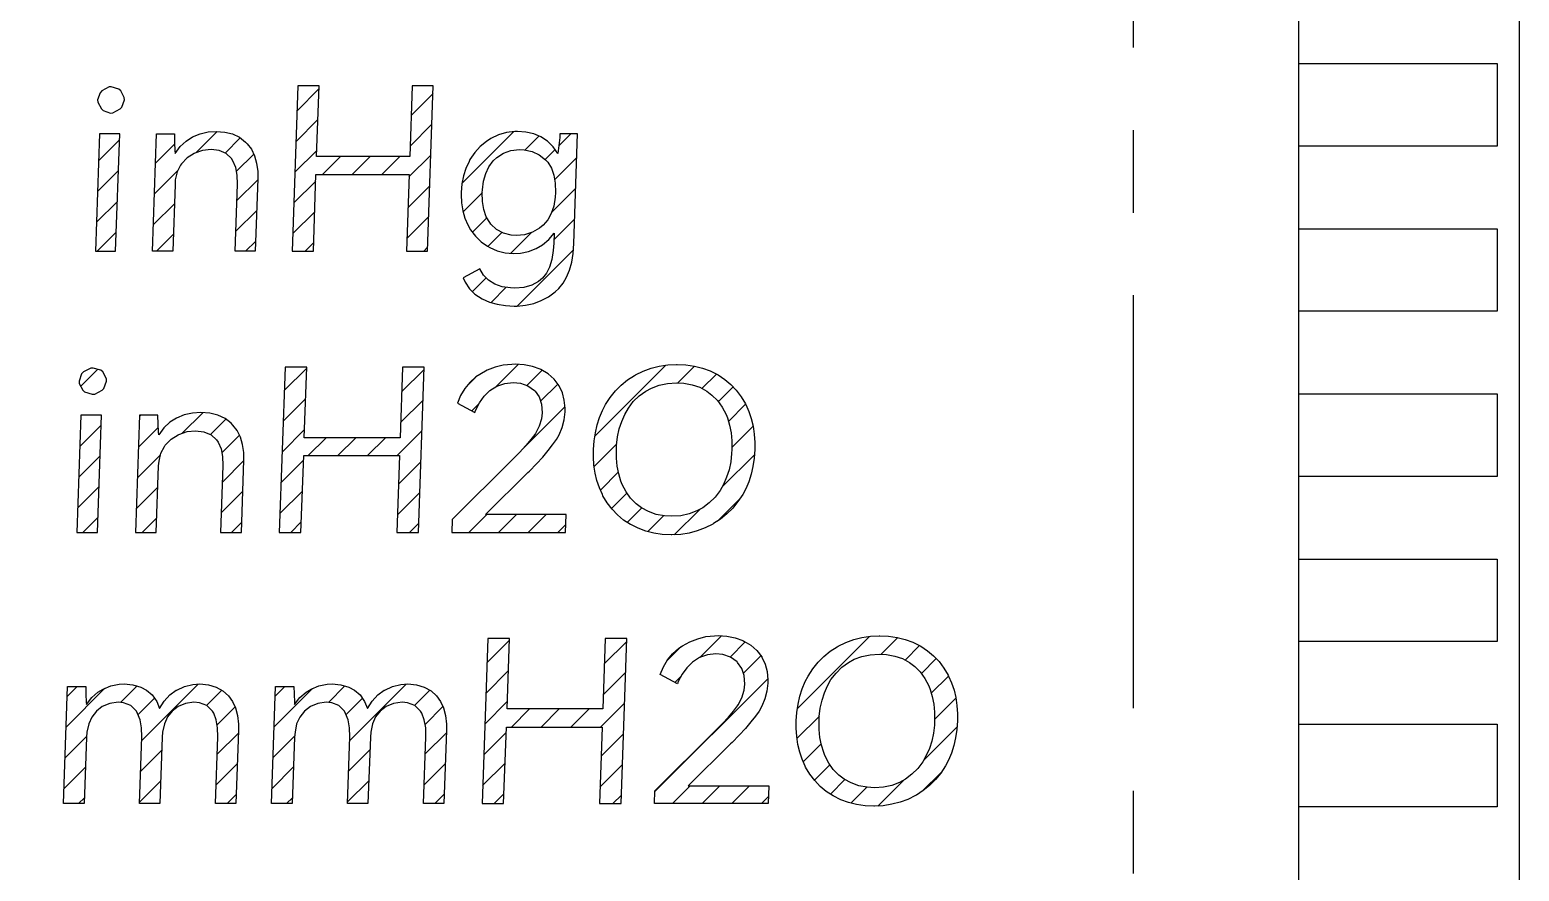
# Model space of a CAD drawing. Header units: millimetres. Extents: x 496 to 1208, y 1378 to 1539.
# Drawn here: x 1064.39 to 1077.9, y 1470.41 to 1478.05 of the extents above; entities that cross this region are included whole.
import ezdxf

# ---------------------------------------------------------------- set-up
doc = ezdxf.new("R2010")
doc.units = ezdxf.units.MM
doc.header["$LTSCALE"] = 3
doc.linetypes.add('CENTER', pattern=[2, 1.25, -0.25, 0.25, -0.25])
pattern_1 = [(45, (202.90686, 3937.36203), (-0.134703842, 0.134703842), [])]

msp = doc.modelspace()

# ---------------------------------------------------------------- hatches: boundary and pattern name
at = {"linetype": 'Continuous'}
h = msp.add_hatch(dxfattribs=at)
h.set_pattern_fill('ANSI31', color=256, scale=0.06, style=0)
h.set_pattern_definition(pattern_1)
h.paths.add_polyline_path([(1068.05, 1477.542), (1067.997, 1476.042), (1067.806, 1476.042), (1067.83, 1476.739), (1066.985, 1476.739), (1066.962, 1476.042), (1066.77, 1476.042), (1066.822, 1477.542), (1067.013, 1477.542), (1066.991, 1476.903), (1067.836, 1476.903), (1067.859, 1477.542)])
h = msp.add_hatch(dxfattribs=at)
h.set_pattern_fill('ANSI31', color=256, scale=0.06, style=0)
h.set_pattern_definition(pattern_1)
h.paths.add_polyline_path([(1065.204, 1477.106), (1065.167, 1476.042), (1064.984, 1476.042), (1065.021, 1477.106)])
h = msp.add_hatch(dxfattribs=at)
h.set_pattern_fill('ANSI31', color=256, scale=0.06, style=0)
h.set_pattern_definition(pattern_1)
h.paths.add_polyline_path([(1065.816, 1476.889), (1065.765, 1476.834), (1065.757, 1476.823), (1065.726, 1476.762), (1065.709, 1476.69), (1065.706, 1476.647), (1065.685, 1476.042), (1065.502, 1476.042), (1065.539, 1477.106), (1065.7, 1477.106), (1065.702, 1477.026), (1065.705, 1476.957), (1065.707, 1476.93), (1065.752, 1476.991), (1065.806, 1477.042), (1065.865, 1477.08), (1065.933, 1477.108), (1066.006, 1477.125), (1066.08, 1477.13), (1066.158, 1477.124), (1066.229, 1477.106), (1066.292, 1477.076), (1066.347, 1477.033), (1066.361, 1477.018), (1066.4, 1476.967), (1066.428, 1476.908), (1066.447, 1476.841), (1066.457, 1476.766), (1066.457, 1476.698), (1066.435, 1476.042), (1066.252, 1476.042), (1066.273, 1476.649), (1066.271, 1476.732), (1066.257, 1476.802), (1066.232, 1476.862), (1066.219, 1476.882), (1066.17, 1476.929), (1066.106, 1476.957), (1066.033, 1476.965), (1065.957, 1476.957), (1065.885, 1476.933), (1065.879, 1476.93)])
h = msp.add_hatch(dxfattribs=at)
h.set_pattern_fill('ANSI31', color=256, scale=0.06, style=0)
h.set_pattern_definition(pattern_1)
h.paths.add_polyline_path([(1069.126, 1475.967), (1069.139, 1476.048), (1069.143, 1476.114), (1069.146, 1476.206), (1069.097, 1476.147), (1069.04, 1476.099), (1068.984, 1476.067), (1068.913, 1476.04), (1068.84, 1476.024), (1068.776, 1476.02), (1068.703, 1476.026), (1068.631, 1476.044), (1068.563, 1476.075), (1068.541, 1476.088), (1068.483, 1476.128), (1068.433, 1476.178), (1068.389, 1476.237), (1068.364, 1476.28), (1068.337, 1476.342), (1068.318, 1476.408), (1068.307, 1476.48), (1068.303, 1476.556), (1068.304, 1476.575), (1068.31, 1476.653), (1068.324, 1476.725), (1068.346, 1476.794), (1068.375, 1476.857), (1068.383, 1476.873), (1068.427, 1476.937), (1068.476, 1476.993), (1068.532, 1477.039), (1068.572, 1477.065), (1068.642, 1477.098), (1068.714, 1477.12), (1068.789, 1477.129), (1068.815, 1477.13), (1068.89, 1477.124), (1068.962, 1477.107), (1069.026, 1477.08), (1069.086, 1477.04), (1069.138, 1476.99), (1069.18, 1476.929), (1069.18, 1476.928), (1069.19, 1477.003), (1069.197, 1477.075), (1069.199, 1477.108), (1069.36, 1477.108), (1069.325, 1476.11), (1069.319, 1476.022), (1069.306, 1475.942), (1069.287, 1475.87), (1069.26, 1475.806), (1069.228, 1475.75), (1069.189, 1475.702), (1069.156, 1475.671), (1069.095, 1475.628), (1069.029, 1475.593), (1068.961, 1475.568), (1068.888, 1475.551), (1068.812, 1475.543), (1068.784, 1475.542), (1068.705, 1475.547), (1068.629, 1475.559), (1068.56, 1475.579), (1068.494, 1475.608), (1068.492, 1475.61), (1068.428, 1475.651), (1068.378, 1475.701), (1068.34, 1475.759), (1068.322, 1475.801), (1068.473, 1475.881), (1068.507, 1475.823), (1068.552, 1475.777), (1068.607, 1475.742), (1068.674, 1475.719), (1068.751, 1475.708), (1068.791, 1475.706), (1068.873, 1475.713), (1068.944, 1475.734), (1069.006, 1475.767), (1069.042, 1475.797), (1069.077, 1475.841), (1069.105, 1475.898)])
h.paths.add_polyline_path([(1068.686, 1476.204), (1068.625, 1476.238), (1068.573, 1476.286), (1068.562, 1476.301), (1068.53, 1476.355), (1068.509, 1476.42), (1068.497, 1476.493), (1068.495, 1476.575), (1068.496, 1476.598), (1068.506, 1476.677), (1068.526, 1476.748), (1068.555, 1476.809), (1068.593, 1476.862), (1068.626, 1476.894), (1068.686, 1476.933), (1068.755, 1476.957), (1068.831, 1476.965), (1068.876, 1476.962), (1068.947, 1476.946), (1069.011, 1476.916), (1069.068, 1476.87), (1069.089, 1476.849), (1069.122, 1476.796), (1069.145, 1476.733), (1069.157, 1476.66), (1069.16, 1476.575), (1069.156, 1476.531), (1069.144, 1476.452), (1069.121, 1476.383), (1069.09, 1476.325), (1069.048, 1476.278), (1069.013, 1476.25), (1068.949, 1476.213), (1068.879, 1476.191), (1068.804, 1476.184), (1068.756, 1476.187)])
h = msp.add_hatch(dxfattribs=at)
h.set_pattern_fill('ANSI31', color=256, scale=0.06, style=0)
h.set_pattern_definition(pattern_1)
h.paths.add_polyline_path([(1064.962, 1474.98), (1065.033, 1474.96), (1065.052, 1474.945), (1065.083, 1474.883), (1065.084, 1474.861), (1065.059, 1474.795), (1065.044, 1474.779), (1064.977, 1474.744), (1064.954, 1474.742), (1064.885, 1474.764), (1064.869, 1474.779), (1064.835, 1474.841), (1064.835, 1474.861), (1064.858, 1474.927), (1064.875, 1474.945), (1064.941, 1474.978)])
h = msp.add_hatch(dxfattribs=at)
h.set_pattern_fill('ANSI31', color=256, scale=0.06, style=0)
h.set_pattern_definition(pattern_1)
h.paths.add_polyline_path([(1066.902, 1474.988), (1066.879, 1474.348), (1067.748, 1474.348), (1067.771, 1474.988), (1067.967, 1474.988), (1067.915, 1473.488), (1067.718, 1473.488), (1067.743, 1474.185), (1066.874, 1474.185), (1066.849, 1473.488), (1066.652, 1473.488), (1066.705, 1474.988)])
h = msp.add_hatch(dxfattribs=at)
h.set_pattern_fill('ANSI31', color=256, scale=0.06, style=0)
h.set_pattern_definition(pattern_1)
h.paths.add_polyline_path([(1068.84, 1474.842), (1068.776, 1474.848), (1068.699, 1474.841), (1068.627, 1474.816), (1068.563, 1474.775), (1068.511, 1474.724), (1068.468, 1474.665), (1068.434, 1474.596), (1068.426, 1474.576), (1068.27, 1474.66), (1068.298, 1474.731), (1068.336, 1474.794), (1068.382, 1474.85), (1068.437, 1474.899), (1068.471, 1474.923), (1068.54, 1474.96), (1068.611, 1474.987), (1068.685, 1475.005), (1068.762, 1475.014), (1068.794, 1475.015), (1068.875, 1475.01), (1068.949, 1474.995), (1069.02, 1474.969), (1069.027, 1474.966), (1069.091, 1474.927), (1069.146, 1474.878), (1069.191, 1474.82), (1069.192, 1474.818), (1069.221, 1474.756), (1069.239, 1474.689), (1069.246, 1474.615), (1069.246, 1474.582), (1069.239, 1474.51), (1069.22, 1474.441), (1069.191, 1474.373), (1069.167, 1474.33), (1069.133, 1474.283), (1069.093, 1474.23), (1069.044, 1474.172), (1068.987, 1474.111), (1068.922, 1474.044), (1068.908, 1474.031), (1068.524, 1473.65), (1069.255, 1473.65), (1069.25, 1473.488), (1068.217, 1473.488), (1068.222, 1473.605), (1068.765, 1474.146), (1068.832, 1474.214), (1068.889, 1474.276), (1068.935, 1474.33), (1068.971, 1474.377), (1068.976, 1474.386), (1069.012, 1474.451), (1069.032, 1474.52), (1069.038, 1474.574), (1069.033, 1474.652), (1069.011, 1474.718), (1068.973, 1474.771), (1068.968, 1474.777), (1068.909, 1474.819)])
h = msp.add_hatch(dxfattribs=at)
h.set_pattern_fill('ANSI31', color=256, scale=0.06, style=0)
h.set_pattern_definition(pattern_1)
h.paths.add_polyline_path([(1070.751, 1474.831), (1070.8, 1474.778), (1070.845, 1474.72), (1070.883, 1474.655), (1070.887, 1474.648), (1070.914, 1474.586), (1070.936, 1474.521), (1070.953, 1474.452), (1070.963, 1474.38), (1070.968, 1474.305), (1070.968, 1474.241), (1070.962, 1474.162), (1070.951, 1474.087), (1070.934, 1474.016), (1070.912, 1473.948), (1070.885, 1473.883), (1070.858, 1473.832), (1070.815, 1473.767), (1070.768, 1473.707), (1070.714, 1473.655), (1070.657, 1473.607), (1070.594, 1473.567), (1070.586, 1473.562), (1070.517, 1473.528), (1070.446, 1473.501), (1070.372, 1473.482), (1070.295, 1473.47), (1070.214, 1473.465), (1070.209, 1473.465), (1070.128, 1473.469), (1070.051, 1473.48), (1069.978, 1473.499), (1069.908, 1473.525), (1069.842, 1473.558), (1069.839, 1473.56), (1069.777, 1473.599), (1069.721, 1473.646), (1069.672, 1473.698), (1069.627, 1473.756), (1069.59, 1473.821), (1069.585, 1473.831), (1069.557, 1473.892), (1069.535, 1473.958), (1069.519, 1474.026), (1069.508, 1474.098), (1069.504, 1474.173), (1069.504, 1474.241), (1069.509, 1474.318), (1069.521, 1474.392), (1069.537, 1474.464), (1069.559, 1474.531), (1069.586, 1474.596), (1069.613, 1474.648), (1069.655, 1474.714), (1069.703, 1474.773), (1069.755, 1474.826), (1069.813, 1474.873), (1069.877, 1474.913), (1069.886, 1474.919), (1069.954, 1474.952), (1070.026, 1474.978), (1070.1, 1474.997), (1070.177, 1475.009), (1070.258, 1475.012), (1070.262, 1475.012), (1070.343, 1475.009), (1070.419, 1474.998), (1070.493, 1474.98), (1070.563, 1474.954), (1070.63, 1474.921), (1070.636, 1474.919), (1070.696, 1474.877)])
h.paths.add_polyline_path([(1070.398, 1474.829), (1070.468, 1474.806), (1070.533, 1474.771), (1070.579, 1474.735), (1070.629, 1474.685), (1070.671, 1474.625), (1070.707, 1474.558), (1070.719, 1474.527), (1070.739, 1474.461), (1070.752, 1474.392), (1070.759, 1474.319), (1070.76, 1474.241), (1070.757, 1474.203), (1070.749, 1474.128), (1070.734, 1474.056), (1070.712, 1473.988), (1070.685, 1473.924), (1070.652, 1473.868), (1070.608, 1473.808), (1070.555, 1473.755), (1070.495, 1473.712), (1070.441, 1473.682), (1070.371, 1473.655), (1070.295, 1473.639), (1070.214, 1473.634), (1070.148, 1473.637), (1070.072, 1473.651), (1070.002, 1473.677), (1069.938, 1473.712), (1069.891, 1473.747), (1069.84, 1473.798), (1069.799, 1473.857), (1069.765, 1473.924), (1069.753, 1473.954), (1069.733, 1474.019), (1069.719, 1474.089), (1069.712, 1474.163), (1069.712, 1474.241), (1069.714, 1474.279), (1069.723, 1474.355), (1069.738, 1474.427), (1069.76, 1474.495), (1069.787, 1474.558), (1069.82, 1474.615), (1069.865, 1474.675), (1069.918, 1474.728), (1069.978, 1474.771), (1070.029, 1474.799), (1070.1, 1474.826), (1070.176, 1474.841), (1070.257, 1474.847), (1070.323, 1474.843)])
h = msp.add_hatch(dxfattribs=at)
h.set_pattern_fill('ANSI31', color=256, scale=0.06, style=0)
h.set_pattern_definition(pattern_1)
h.paths.add_polyline_path([(1065.04, 1474.552), (1065.003, 1473.488), (1064.815, 1473.488), (1064.852, 1474.552)])
h = msp.add_hatch(dxfattribs=at)
h.set_pattern_fill('ANSI31', color=256, scale=0.06, style=0)
h.set_pattern_definition(pattern_1)
h.paths.add_polyline_path([(1066.099, 1474.307), (1066.084, 1474.328), (1066.034, 1474.375), (1065.968, 1474.402), (1065.893, 1474.411), (1065.815, 1474.403), (1065.741, 1474.378), (1065.735, 1474.375), (1065.67, 1474.334), (1065.618, 1474.28), (1065.61, 1474.269), (1065.578, 1474.207), (1065.561, 1474.136), (1065.557, 1474.093), (1065.536, 1473.488), (1065.348, 1473.488), (1065.385, 1474.552), (1065.551, 1474.552), (1065.553, 1474.472), (1065.556, 1474.402), (1065.558, 1474.375), (1065.604, 1474.437), (1065.66, 1474.488), (1065.72, 1474.525), (1065.79, 1474.554), (1065.866, 1474.571), (1065.941, 1474.576), (1066.022, 1474.57), (1066.095, 1474.552), (1066.16, 1474.522), (1066.216, 1474.479), (1066.231, 1474.463), (1066.27, 1474.413), (1066.3, 1474.354), (1066.319, 1474.287), (1066.33, 1474.212), (1066.331, 1474.144), (1066.308, 1473.488), (1066.12, 1473.488), (1066.141, 1474.094), (1066.138, 1474.178), (1066.124, 1474.248)])
h = msp.add_hatch(dxfattribs=at)
h.set_pattern_fill('ANSI31', color=256, scale=0.06, style=0)
h.set_pattern_definition(pattern_1)
h.paths.add_polyline_path([(1069.61, 1472.523), (1069.807, 1472.523), (1069.754, 1471.024), (1069.557, 1471.024), (1069.582, 1471.72), (1068.713, 1471.72), (1068.688, 1471.024), (1068.492, 1471.024), (1068.544, 1472.523), (1068.741, 1472.523), (1068.719, 1471.884), (1069.588, 1471.884)])
h = msp.add_hatch(dxfattribs=at)
h.set_pattern_fill('ANSI31', color=256, scale=0.06, style=0)
h.set_pattern_definition(pattern_1)
h.paths.add_polyline_path([(1071.03, 1472.356), (1071.032, 1472.353), (1071.061, 1472.292), (1071.079, 1472.224), (1071.086, 1472.15), (1071.086, 1472.118), (1071.078, 1472.046), (1071.059, 1471.977), (1071.03, 1471.908), (1071.006, 1471.865), (1070.973, 1471.818), (1070.932, 1471.766), (1070.883, 1471.708), (1070.826, 1471.646), (1070.762, 1471.58), (1070.748, 1471.567), (1070.363, 1471.186), (1071.095, 1471.186), (1071.089, 1471.024), (1070.057, 1471.024), (1070.061, 1471.14), (1070.604, 1471.681), (1070.671, 1471.75), (1070.728, 1471.811), (1070.775, 1471.865), (1070.81, 1471.913), (1070.816, 1471.921), (1070.851, 1471.986), (1070.872, 1472.055), (1070.877, 1472.11), (1070.872, 1472.188), (1070.851, 1472.253), (1070.812, 1472.307), (1070.807, 1472.312), (1070.748, 1472.354), (1070.679, 1472.378), (1070.615, 1472.384), (1070.538, 1472.376), (1070.467, 1472.351), (1070.402, 1472.31), (1070.35, 1472.259), (1070.307, 1472.2), (1070.273, 1472.132), (1070.265, 1472.111), (1070.109, 1472.196), (1070.138, 1472.267), (1070.175, 1472.33), (1070.221, 1472.386), (1070.277, 1472.435), (1070.31, 1472.458), (1070.379, 1472.495), (1070.45, 1472.522), (1070.524, 1472.541), (1070.602, 1472.549), (1070.635, 1472.55), (1070.714, 1472.545), (1070.79, 1472.53), (1070.86, 1472.505), (1070.867, 1472.501), (1070.931, 1472.463), (1070.986, 1472.414)])
h = msp.add_hatch(dxfattribs=at)
h.set_pattern_fill('ANSI31', color=256, scale=0.06, style=0)
h.set_pattern_definition(pattern_1)
h.paths.add_polyline_path([(1072.59, 1472.366), (1072.64, 1472.314), (1072.684, 1472.255), (1072.723, 1472.19), (1072.726, 1472.183), (1072.754, 1472.121), (1072.776, 1472.056), (1072.792, 1471.987), (1072.802, 1471.915), (1072.808, 1471.841), (1072.807, 1471.776), (1072.801, 1471.697), (1072.79, 1471.623), (1072.774, 1471.551), (1072.752, 1471.483), (1072.724, 1471.419), (1072.698, 1471.368), (1072.655, 1471.302), (1072.607, 1471.243), (1072.554, 1471.19), (1072.497, 1471.143), (1072.434, 1471.102), (1072.425, 1471.097), (1072.356, 1471.063), (1072.286, 1471.037), (1072.211, 1471.018), (1072.134, 1471.005), (1072.053, 1471.001), (1072.048, 1471.001), (1071.968, 1471.004), (1071.891, 1471.016), (1071.818, 1471.034), (1071.748, 1471.06), (1071.678, 1471.095), (1071.616, 1471.135), (1071.561, 1471.181), (1071.511, 1471.234), (1071.467, 1471.292), (1071.429, 1471.356), (1071.425, 1471.366), (1071.397, 1471.427), (1071.375, 1471.493), (1071.359, 1471.561), (1071.348, 1471.633), (1071.343, 1471.709), (1071.343, 1471.776), (1071.349, 1471.853), (1071.36, 1471.928), (1071.376, 1471.999), (1071.398, 1472.067), (1071.425, 1472.132), (1071.453, 1472.183), (1071.495, 1472.249), (1071.542, 1472.309), (1071.594, 1472.361), (1071.653, 1472.408), (1071.716, 1472.449), (1071.725, 1472.454), (1071.793, 1472.487), (1071.865, 1472.514), (1071.94, 1472.533), (1072.018, 1472.544), (1072.097, 1472.548), (1072.102, 1472.548), (1072.182, 1472.544), (1072.259, 1472.534), (1072.333, 1472.515), (1072.403, 1472.49), (1072.475, 1472.454), (1072.535, 1472.413)])
h.paths.add_polyline_path([(1072.238, 1472.365), (1072.308, 1472.341), (1072.372, 1472.306), (1072.419, 1472.271), (1072.469, 1472.22), (1072.512, 1472.161), (1072.546, 1472.093), (1072.559, 1472.062), (1072.578, 1471.997), (1072.592, 1471.928), (1072.599, 1471.854), (1072.599, 1471.776), (1072.597, 1471.738), (1072.589, 1471.663), (1072.573, 1471.591), (1072.552, 1471.524), (1072.524, 1471.46), (1072.492, 1471.404), (1072.447, 1471.343), (1072.394, 1471.291), (1072.335, 1471.247), (1072.281, 1471.217), (1072.21, 1471.19), (1072.135, 1471.174), (1072.054, 1471.169), (1071.988, 1471.173), (1071.912, 1471.187), (1071.842, 1471.212), (1071.778, 1471.247), (1071.73, 1471.283), (1071.68, 1471.334), (1071.638, 1471.392), (1071.604, 1471.46), (1071.593, 1471.49), (1071.573, 1471.554), (1071.559, 1471.624), (1071.552, 1471.698), (1071.552, 1471.776), (1071.553, 1471.815), (1071.562, 1471.891), (1071.578, 1471.963), (1071.599, 1472.03), (1071.626, 1472.093), (1071.659, 1472.151), (1071.705, 1472.21), (1071.757, 1472.263), (1071.817, 1472.306), (1071.869, 1472.335), (1071.939, 1472.361), (1072.015, 1472.377), (1072.096, 1472.382), (1072.162, 1472.379)])
h = msp.add_hatch(dxfattribs=at)
h.set_pattern_fill('ANSI31', color=256, scale=0.06, style=0)
h.set_pattern_definition(pattern_1)
h.paths.add_polyline_path([(1066.228, 1471.952), (1066.256, 1471.893), (1066.274, 1471.824), (1066.282, 1471.747), (1066.282, 1471.688), (1066.259, 1471.024), (1066.073, 1471.024), (1066.095, 1471.63), (1066.092, 1471.714), (1066.08, 1471.786), (1066.057, 1471.845), (1066.045, 1471.865), (1065.996, 1471.914), (1065.929, 1471.941), (1065.878, 1471.946), (1065.802, 1471.935), (1065.734, 1471.907), (1065.681, 1471.864), (1065.639, 1471.812), (1065.61, 1471.749), (1065.594, 1471.674), (1065.59, 1471.628), (1065.569, 1471.024), (1065.384, 1471.024), (1065.405, 1471.63), (1065.403, 1471.714), (1065.39, 1471.785), (1065.367, 1471.844), (1065.356, 1471.864), (1065.306, 1471.914), (1065.24, 1471.941), (1065.19, 1471.946), (1065.115, 1471.935), (1065.046, 1471.907), (1064.993, 1471.864), (1064.952, 1471.811), (1064.923, 1471.748), (1064.906, 1471.674), (1064.903, 1471.628), (1064.882, 1471.024), (1064.693, 1471.024), (1064.731, 1472.087), (1064.897, 1472.087), (1064.898, 1472.02), (1064.901, 1471.943), (1064.902, 1471.925), (1064.951, 1471.987), (1065.007, 1472.036), (1065.053, 1472.064), (1065.123, 1472.094), (1065.2, 1472.11), (1065.244, 1472.111), (1065.324, 1472.104), (1065.395, 1472.083), (1065.446, 1472.056), (1065.498, 1472.011), (1065.54, 1471.952), (1065.566, 1471.888), (1065.609, 1471.956), (1065.659, 1472.011), (1065.717, 1472.054), (1065.723, 1472.056), (1065.793, 1472.089), (1065.867, 1472.107), (1065.93, 1472.111), (1066.009, 1472.104), (1066.079, 1472.083), (1066.141, 1472.048), (1066.191, 1472.003)])
h = msp.add_hatch(dxfattribs=at)
h.set_pattern_fill('ANSI31', color=256, scale=0.06, style=0)
h.set_pattern_definition(pattern_1)
h.paths.add_polyline_path([(1068.116, 1471.952), (1068.144, 1471.893), (1068.161, 1471.824), (1068.17, 1471.747), (1068.17, 1471.688), (1068.147, 1471.024), (1067.961, 1471.024), (1067.982, 1471.63), (1067.981, 1471.714), (1067.968, 1471.786), (1067.946, 1471.845), (1067.933, 1471.865), (1067.883, 1471.914), (1067.817, 1471.941), (1067.766, 1471.946), (1067.69, 1471.935), (1067.622, 1471.907), (1067.568, 1471.864), (1067.527, 1471.812), (1067.498, 1471.749), (1067.482, 1471.674), (1067.479, 1471.628), (1067.457, 1471.024), (1067.271, 1471.024), (1067.293, 1471.63), (1067.29, 1471.714), (1067.278, 1471.785), (1067.254, 1471.844), (1067.243, 1471.864), (1067.194, 1471.914), (1067.128, 1471.941), (1067.078, 1471.946), (1067.002, 1471.935), (1066.935, 1471.907), (1066.88, 1471.864), (1066.839, 1471.811), (1066.81, 1471.748), (1066.795, 1471.674), (1066.791, 1471.628), (1066.769, 1471.024), (1066.582, 1471.024), (1066.619, 1472.087), (1066.785, 1472.087), (1066.786, 1472.02), (1066.789, 1471.943), (1066.79, 1471.925), (1066.838, 1471.987), (1066.895, 1472.036), (1066.941, 1472.064), (1067.012, 1472.094), (1067.087, 1472.11), (1067.133, 1472.111), (1067.212, 1472.104), (1067.283, 1472.083), (1067.334, 1472.056), (1067.387, 1472.011), (1067.427, 1471.952), (1067.454, 1471.888), (1067.496, 1471.956), (1067.547, 1472.011), (1067.605, 1472.054), (1067.61, 1472.056), (1067.68, 1472.089), (1067.755, 1472.107), (1067.818, 1472.111), (1067.897, 1472.104), (1067.967, 1472.083), (1068.03, 1472.048), (1068.08, 1472.003)])

# ---------------------------------------------------------------- linework, layer by layer
msp.add_lwpolyline([(1077.905, 1509.351), (1077.905, 1445.391), (1025.185, 1445.391), (1025.185, 1509.351)], close=True)
for points in [[(1075.905, 1445.391), (1075.905, 1509.351)], [(1075.905, 1477.746), (1077.705, 1477.746), (1077.705, 1476.996), (1075.905, 1476.996)], [(1075.905, 1476.246), (1077.705, 1476.246), (1077.705, 1475.496), (1075.905, 1475.496)], [(1075.905, 1474.746), (1077.705, 1474.746), (1077.705, 1473.996), (1075.905, 1473.996)], [(1075.905, 1473.246), (1077.705, 1473.246), (1077.705, 1472.496), (1075.905, 1472.496)], [(1075.905, 1471.746), (1077.705, 1471.746), (1077.705, 1470.996), (1075.905, 1470.996)]]:
    msp.add_lwpolyline(points)
at = {"linetype": 'CENTER'}
msp.add_lwpolyline([(1073.405, 1507.851), (1029.685, 1507.851, 0.414214), (1028.685, 1506.851), (1028.685, 1447.891, 0.414214), (1029.685, 1446.891), (1073.405, 1446.891, 0.414214), (1074.405, 1447.891), (1074.405, 1506.851, 0.414214)], format="xyb", close=True, dxfattribs=at)
at = {"linetype": 'Continuous'}
for points in [[(1065.108, 1477.533), (1065.043, 1477.499), (1065.027, 1477.481), (1065.004, 1477.415), (1065.005, 1477.395), (1065.038, 1477.334), (1065.053, 1477.319), (1065.12, 1477.296), (1065.142, 1477.299), (1065.207, 1477.334), (1065.222, 1477.35), (1065.247, 1477.415), (1065.246, 1477.437), (1065.215, 1477.499), (1065.197, 1477.514), (1065.128, 1477.535)], [(1067.859, 1477.542), (1067.836, 1476.903), (1066.991, 1476.903), (1067.013, 1477.542), (1066.822, 1477.542), (1066.77, 1476.042), (1066.962, 1476.042), (1066.985, 1476.739), (1067.83, 1476.739), (1067.806, 1476.042), (1067.997, 1476.042), (1068.05, 1477.542)], [(1065.021, 1477.106), (1064.984, 1476.042), (1065.167, 1476.042), (1065.204, 1477.106)], [(1065.816, 1476.889), (1065.765, 1476.834), (1065.757, 1476.823), (1065.726, 1476.762), (1065.709, 1476.69), (1065.706, 1476.647), (1065.685, 1476.042), (1065.502, 1476.042), (1065.539, 1477.106), (1065.7, 1477.106), (1065.702, 1477.026), (1065.705, 1476.957), (1065.707, 1476.93), (1065.752, 1476.991), (1065.806, 1477.042), (1065.865, 1477.08), (1065.933, 1477.108), (1066.006, 1477.125), (1066.08, 1477.13), (1066.158, 1477.124), (1066.229, 1477.106), (1066.292, 1477.076), (1066.347, 1477.033), (1066.361, 1477.018), (1066.4, 1476.967), (1066.428, 1476.908), (1066.447, 1476.841), (1066.457, 1476.766), (1066.457, 1476.698), (1066.435, 1476.042), (1066.252, 1476.042), (1066.273, 1476.649), (1066.271, 1476.732), (1066.257, 1476.802), (1066.232, 1476.862), (1066.219, 1476.882), (1066.17, 1476.929), (1066.106, 1476.957), (1066.033, 1476.965), (1065.957, 1476.957), (1065.885, 1476.933), (1065.879, 1476.93)], [(1069.105, 1475.898), (1069.077, 1475.841), (1069.042, 1475.797), (1069.006, 1475.767), (1068.944, 1475.734), (1068.873, 1475.713), (1068.791, 1475.706), (1068.751, 1475.708), (1068.674, 1475.719), (1068.607, 1475.742), (1068.552, 1475.777), (1068.507, 1475.823), (1068.473, 1475.881), (1068.322, 1475.801), (1068.34, 1475.759), (1068.378, 1475.701), (1068.428, 1475.651), (1068.492, 1475.61), (1068.494, 1475.608), (1068.56, 1475.579), (1068.629, 1475.559), (1068.705, 1475.547), (1068.784, 1475.542), (1068.812, 1475.543), (1068.888, 1475.551), (1068.961, 1475.568), (1069.029, 1475.593), (1069.095, 1475.628), (1069.156, 1475.671), (1069.189, 1475.702), (1069.228, 1475.75), (1069.26, 1475.806), (1069.287, 1475.87), (1069.306, 1475.942), (1069.319, 1476.022), (1069.325, 1476.11), (1069.36, 1477.108), (1069.199, 1477.108), (1069.197, 1477.075), (1069.19, 1477.003), (1069.18, 1476.928), (1069.18, 1476.929), (1069.138, 1476.99), (1069.086, 1477.04), (1069.026, 1477.08), (1068.962, 1477.107), (1068.89, 1477.124), (1068.815, 1477.13), (1068.789, 1477.129), (1068.714, 1477.12), (1068.642, 1477.098), (1068.572, 1477.065), (1068.532, 1477.039), (1068.476, 1476.993), (1068.427, 1476.937), (1068.383, 1476.873), (1068.375, 1476.857), (1068.346, 1476.794), (1068.324, 1476.725), (1068.31, 1476.653), (1068.304, 1476.575), (1068.303, 1476.556), (1068.307, 1476.48), (1068.318, 1476.408), (1068.337, 1476.342), (1068.364, 1476.28), (1068.389, 1476.237), (1068.433, 1476.178), (1068.483, 1476.128), (1068.541, 1476.088), (1068.563, 1476.075), (1068.631, 1476.044), (1068.703, 1476.026), (1068.776, 1476.02), (1068.84, 1476.024), (1068.913, 1476.04), (1068.984, 1476.067), (1069.04, 1476.099), (1069.097, 1476.147), (1069.146, 1476.206), (1069.143, 1476.114), (1069.139, 1476.048), (1069.126, 1475.967)], [(1068.686, 1476.204), (1068.625, 1476.238), (1068.573, 1476.286), (1068.562, 1476.301), (1068.53, 1476.355), (1068.509, 1476.42), (1068.497, 1476.493), (1068.495, 1476.575), (1068.496, 1476.598), (1068.506, 1476.677), (1068.526, 1476.748), (1068.555, 1476.809), (1068.593, 1476.862), (1068.626, 1476.894), (1068.686, 1476.933), (1068.755, 1476.957), (1068.831, 1476.965), (1068.876, 1476.962), (1068.947, 1476.946), (1069.011, 1476.916), (1069.068, 1476.87), (1069.089, 1476.849), (1069.122, 1476.796), (1069.145, 1476.733), (1069.157, 1476.66), (1069.16, 1476.575), (1069.156, 1476.531), (1069.144, 1476.452), (1069.121, 1476.383), (1069.09, 1476.325), (1069.048, 1476.278), (1069.013, 1476.25), (1068.949, 1476.213), (1068.879, 1476.191), (1068.804, 1476.184), (1068.756, 1476.187)], [(1064.941, 1474.978), (1064.875, 1474.945), (1064.858, 1474.927), (1064.835, 1474.861), (1064.835, 1474.841), (1064.869, 1474.779), (1064.885, 1474.764), (1064.954, 1474.742), (1064.977, 1474.744), (1065.044, 1474.779), (1065.059, 1474.795), (1065.084, 1474.861), (1065.083, 1474.883), (1065.052, 1474.945), (1065.033, 1474.96), (1064.962, 1474.98)], [(1066.705, 1474.988), (1066.652, 1473.488), (1066.849, 1473.488), (1066.874, 1474.185), (1067.743, 1474.185), (1067.718, 1473.488), (1067.915, 1473.488), (1067.967, 1474.988), (1067.771, 1474.988), (1067.748, 1474.348), (1066.879, 1474.348), (1066.902, 1474.988)], [(1068.909, 1474.819), (1068.968, 1474.777), (1068.973, 1474.771), (1069.011, 1474.718), (1069.033, 1474.652), (1069.038, 1474.574), (1069.032, 1474.52), (1069.012, 1474.451), (1068.976, 1474.386), (1068.971, 1474.377), (1068.935, 1474.33), (1068.889, 1474.276), (1068.832, 1474.214), (1068.765, 1474.146), (1068.222, 1473.605), (1068.217, 1473.488), (1069.25, 1473.488), (1069.255, 1473.65), (1068.524, 1473.65), (1068.908, 1474.031), (1068.922, 1474.044), (1068.987, 1474.111), (1069.044, 1474.172), (1069.093, 1474.23), (1069.133, 1474.283), (1069.167, 1474.33), (1069.191, 1474.373), (1069.22, 1474.441), (1069.239, 1474.51), (1069.246, 1474.582), (1069.246, 1474.615), (1069.239, 1474.689), (1069.221, 1474.756), (1069.192, 1474.818), (1069.191, 1474.82), (1069.146, 1474.878), (1069.091, 1474.927), (1069.027, 1474.966), (1069.02, 1474.969), (1068.949, 1474.995), (1068.875, 1475.01), (1068.794, 1475.015), (1068.762, 1475.014), (1068.685, 1475.005), (1068.611, 1474.987), (1068.54, 1474.96), (1068.471, 1474.923), (1068.437, 1474.899), (1068.382, 1474.85), (1068.336, 1474.794), (1068.298, 1474.731), (1068.27, 1474.66), (1068.426, 1474.576), (1068.434, 1474.596), (1068.468, 1474.665), (1068.511, 1474.724), (1068.563, 1474.775), (1068.627, 1474.816), (1068.699, 1474.841), (1068.776, 1474.848), (1068.84, 1474.842)], [(1070.751, 1474.831), (1070.8, 1474.778), (1070.845, 1474.72), (1070.883, 1474.655), (1070.887, 1474.648), (1070.914, 1474.586), (1070.936, 1474.521), (1070.953, 1474.452), (1070.963, 1474.38), (1070.968, 1474.305), (1070.968, 1474.241), (1070.962, 1474.162), (1070.951, 1474.087), (1070.934, 1474.016), (1070.912, 1473.948), (1070.885, 1473.883), (1070.858, 1473.832), (1070.815, 1473.767), (1070.768, 1473.707), (1070.714, 1473.655), (1070.657, 1473.607), (1070.594, 1473.567), (1070.586, 1473.562), (1070.517, 1473.528), (1070.446, 1473.501), (1070.372, 1473.482), (1070.295, 1473.47), (1070.214, 1473.465), (1070.209, 1473.465), (1070.128, 1473.469), (1070.051, 1473.48), (1069.978, 1473.499), (1069.908, 1473.525), (1069.842, 1473.558), (1069.839, 1473.56), (1069.777, 1473.599), (1069.721, 1473.646), (1069.672, 1473.698), (1069.627, 1473.756), (1069.59, 1473.821), (1069.585, 1473.831), (1069.557, 1473.892), (1069.535, 1473.958), (1069.519, 1474.026), (1069.508, 1474.098), (1069.504, 1474.173), (1069.504, 1474.241), (1069.509, 1474.318), (1069.521, 1474.392), (1069.537, 1474.464), (1069.559, 1474.531), (1069.586, 1474.596), (1069.613, 1474.648), (1069.655, 1474.714), (1069.703, 1474.773), (1069.755, 1474.826), (1069.813, 1474.873), (1069.877, 1474.913), (1069.886, 1474.919), (1069.954, 1474.952), (1070.026, 1474.978), (1070.1, 1474.997), (1070.177, 1475.009), (1070.258, 1475.012), (1070.262, 1475.012), (1070.343, 1475.009), (1070.419, 1474.998), (1070.493, 1474.98), (1070.563, 1474.954), (1070.63, 1474.921), (1070.636, 1474.919), (1070.696, 1474.877)], [(1070.398, 1474.829), (1070.468, 1474.806), (1070.533, 1474.771), (1070.579, 1474.735), (1070.629, 1474.685), (1070.671, 1474.625), (1070.707, 1474.558), (1070.719, 1474.527), (1070.739, 1474.461), (1070.752, 1474.392), (1070.759, 1474.319), (1070.76, 1474.241), (1070.757, 1474.203), (1070.749, 1474.128), (1070.734, 1474.056), (1070.712, 1473.988), (1070.685, 1473.924), (1070.652, 1473.868), (1070.608, 1473.808), (1070.555, 1473.755), (1070.495, 1473.712), (1070.441, 1473.682), (1070.371, 1473.655), (1070.295, 1473.639), (1070.214, 1473.634), (1070.148, 1473.637), (1070.072, 1473.651), (1070.002, 1473.677), (1069.938, 1473.712), (1069.891, 1473.747), (1069.84, 1473.798), (1069.799, 1473.857), (1069.765, 1473.924), (1069.753, 1473.954), (1069.733, 1474.019), (1069.719, 1474.089), (1069.712, 1474.163), (1069.712, 1474.241), (1069.714, 1474.279), (1069.723, 1474.355), (1069.738, 1474.427), (1069.76, 1474.495), (1069.787, 1474.558), (1069.82, 1474.615), (1069.865, 1474.675), (1069.918, 1474.728), (1069.978, 1474.771), (1070.029, 1474.799), (1070.1, 1474.826), (1070.176, 1474.841), (1070.257, 1474.847), (1070.323, 1474.843)], [(1064.852, 1474.552), (1064.815, 1473.488), (1065.003, 1473.488), (1065.04, 1474.552)], [(1066.124, 1474.248), (1066.138, 1474.178), (1066.141, 1474.094), (1066.12, 1473.488), (1066.308, 1473.488), (1066.331, 1474.144), (1066.33, 1474.212), (1066.319, 1474.287), (1066.3, 1474.354), (1066.27, 1474.413), (1066.231, 1474.463), (1066.216, 1474.479), (1066.16, 1474.522), (1066.095, 1474.552), (1066.022, 1474.57), (1065.941, 1474.576), (1065.866, 1474.571), (1065.79, 1474.554), (1065.72, 1474.525), (1065.66, 1474.488), (1065.604, 1474.437), (1065.558, 1474.375), (1065.556, 1474.402), (1065.553, 1474.472), (1065.551, 1474.552), (1065.385, 1474.552), (1065.348, 1473.488), (1065.536, 1473.488), (1065.557, 1474.093), (1065.561, 1474.136), (1065.578, 1474.207), (1065.61, 1474.269), (1065.618, 1474.28), (1065.67, 1474.334), (1065.735, 1474.375), (1065.741, 1474.378), (1065.815, 1474.403), (1065.893, 1474.411), (1065.968, 1474.402), (1066.034, 1474.375), (1066.084, 1474.328), (1066.099, 1474.307)], [(1069.588, 1471.884), (1068.719, 1471.884), (1068.741, 1472.523), (1068.544, 1472.523), (1068.492, 1471.024), (1068.688, 1471.024), (1068.713, 1471.72), (1069.582, 1471.72), (1069.557, 1471.024), (1069.754, 1471.024), (1069.807, 1472.523), (1069.61, 1472.523)], [(1071.03, 1472.356), (1071.032, 1472.353), (1071.061, 1472.292), (1071.079, 1472.224), (1071.086, 1472.15), (1071.086, 1472.118), (1071.078, 1472.046), (1071.059, 1471.977), (1071.03, 1471.908), (1071.006, 1471.865), (1070.973, 1471.818), (1070.932, 1471.766), (1070.883, 1471.708), (1070.826, 1471.646), (1070.762, 1471.58), (1070.748, 1471.567), (1070.363, 1471.186), (1071.095, 1471.186), (1071.089, 1471.024), (1070.057, 1471.024), (1070.061, 1471.14), (1070.604, 1471.681), (1070.671, 1471.75), (1070.728, 1471.811), (1070.775, 1471.865), (1070.81, 1471.913), (1070.816, 1471.921), (1070.851, 1471.986), (1070.872, 1472.055), (1070.877, 1472.11), (1070.872, 1472.188), (1070.851, 1472.253), (1070.812, 1472.307), (1070.807, 1472.312), (1070.748, 1472.354), (1070.679, 1472.378), (1070.615, 1472.384), (1070.538, 1472.376), (1070.467, 1472.351), (1070.402, 1472.31), (1070.35, 1472.259), (1070.307, 1472.2), (1070.273, 1472.132), (1070.265, 1472.111), (1070.109, 1472.196), (1070.138, 1472.267), (1070.175, 1472.33), (1070.221, 1472.386), (1070.277, 1472.435), (1070.31, 1472.458), (1070.379, 1472.495), (1070.45, 1472.522), (1070.524, 1472.541), (1070.602, 1472.549), (1070.635, 1472.55), (1070.714, 1472.545), (1070.79, 1472.53), (1070.86, 1472.505), (1070.867, 1472.501), (1070.931, 1472.463), (1070.986, 1472.414)], [(1072.59, 1472.366), (1072.64, 1472.314), (1072.684, 1472.255), (1072.723, 1472.19), (1072.726, 1472.183), (1072.754, 1472.121), (1072.776, 1472.056), (1072.792, 1471.987), (1072.802, 1471.915), (1072.808, 1471.841), (1072.807, 1471.776), (1072.801, 1471.697), (1072.79, 1471.623), (1072.774, 1471.551), (1072.752, 1471.483), (1072.724, 1471.419), (1072.698, 1471.368), (1072.655, 1471.302), (1072.607, 1471.243), (1072.554, 1471.19), (1072.497, 1471.143), (1072.434, 1471.102), (1072.425, 1471.097), (1072.356, 1471.063), (1072.286, 1471.037), (1072.211, 1471.018), (1072.134, 1471.005), (1072.053, 1471.001), (1072.048, 1471.001), (1071.968, 1471.004), (1071.891, 1471.016), (1071.818, 1471.034), (1071.748, 1471.06), (1071.678, 1471.095), (1071.616, 1471.135), (1071.561, 1471.181), (1071.511, 1471.234), (1071.467, 1471.292), (1071.429, 1471.356), (1071.425, 1471.366), (1071.397, 1471.427), (1071.375, 1471.493), (1071.359, 1471.561), (1071.348, 1471.633), (1071.343, 1471.709), (1071.343, 1471.776), (1071.349, 1471.853), (1071.36, 1471.928), (1071.376, 1471.999), (1071.398, 1472.067), (1071.425, 1472.132), (1071.453, 1472.183), (1071.495, 1472.249), (1071.542, 1472.309), (1071.594, 1472.361), (1071.653, 1472.408), (1071.716, 1472.449), (1071.725, 1472.454), (1071.793, 1472.487), (1071.865, 1472.514), (1071.94, 1472.533), (1072.018, 1472.544), (1072.097, 1472.548), (1072.102, 1472.548), (1072.182, 1472.544), (1072.259, 1472.534), (1072.333, 1472.515), (1072.403, 1472.49), (1072.475, 1472.454), (1072.535, 1472.413)], [(1072.238, 1472.365), (1072.308, 1472.341), (1072.372, 1472.306), (1072.419, 1472.271), (1072.469, 1472.22), (1072.512, 1472.161), (1072.546, 1472.093), (1072.559, 1472.062), (1072.578, 1471.997), (1072.592, 1471.928), (1072.599, 1471.854), (1072.599, 1471.776), (1072.597, 1471.738), (1072.589, 1471.663), (1072.573, 1471.591), (1072.552, 1471.524), (1072.524, 1471.46), (1072.492, 1471.404), (1072.447, 1471.343), (1072.394, 1471.291), (1072.335, 1471.247), (1072.281, 1471.217), (1072.21, 1471.19), (1072.135, 1471.174), (1072.054, 1471.169), (1071.988, 1471.173), (1071.912, 1471.187), (1071.842, 1471.212), (1071.778, 1471.247), (1071.73, 1471.283), (1071.68, 1471.334), (1071.638, 1471.392), (1071.604, 1471.46), (1071.593, 1471.49), (1071.573, 1471.554), (1071.559, 1471.624), (1071.552, 1471.698), (1071.552, 1471.776), (1071.553, 1471.815), (1071.562, 1471.891), (1071.578, 1471.963), (1071.599, 1472.03), (1071.626, 1472.093), (1071.659, 1472.151), (1071.705, 1472.21), (1071.757, 1472.263), (1071.817, 1472.306), (1071.869, 1472.335), (1071.939, 1472.361), (1072.015, 1472.377), (1072.096, 1472.382), (1072.162, 1472.379)], [(1066.228, 1471.952), (1066.256, 1471.893), (1066.274, 1471.824), (1066.282, 1471.747), (1066.282, 1471.688), (1066.259, 1471.024), (1066.073, 1471.024), (1066.095, 1471.63), (1066.092, 1471.714), (1066.08, 1471.786), (1066.057, 1471.845), (1066.045, 1471.865), (1065.996, 1471.914), (1065.929, 1471.941), (1065.878, 1471.946), (1065.802, 1471.935), (1065.734, 1471.907), (1065.681, 1471.864), (1065.639, 1471.812), (1065.61, 1471.749), (1065.594, 1471.674), (1065.59, 1471.628), (1065.569, 1471.024), (1065.384, 1471.024), (1065.405, 1471.63), (1065.403, 1471.714), (1065.39, 1471.785), (1065.367, 1471.844), (1065.356, 1471.864), (1065.306, 1471.914), (1065.24, 1471.941), (1065.19, 1471.946), (1065.115, 1471.935), (1065.046, 1471.907), (1064.993, 1471.864), (1064.952, 1471.811), (1064.923, 1471.748), (1064.906, 1471.674), (1064.903, 1471.628), (1064.882, 1471.024), (1064.693, 1471.024), (1064.731, 1472.087), (1064.897, 1472.087), (1064.898, 1472.02), (1064.901, 1471.943), (1064.902, 1471.925), (1064.951, 1471.987), (1065.007, 1472.036), (1065.053, 1472.064), (1065.123, 1472.094), (1065.2, 1472.11), (1065.244, 1472.111), (1065.324, 1472.104), (1065.395, 1472.083), (1065.446, 1472.056), (1065.498, 1472.011), (1065.54, 1471.952), (1065.566, 1471.888), (1065.609, 1471.956), (1065.659, 1472.011), (1065.717, 1472.054), (1065.723, 1472.056), (1065.793, 1472.089), (1065.867, 1472.107), (1065.93, 1472.111), (1066.009, 1472.104), (1066.079, 1472.083), (1066.141, 1472.048), (1066.191, 1472.003)], [(1068.116, 1471.952), (1068.144, 1471.893), (1068.161, 1471.824), (1068.17, 1471.747), (1068.17, 1471.688), (1068.147, 1471.024), (1067.961, 1471.024), (1067.982, 1471.63), (1067.981, 1471.714), (1067.968, 1471.786), (1067.946, 1471.845), (1067.933, 1471.865), (1067.883, 1471.914), (1067.817, 1471.941), (1067.766, 1471.946), (1067.69, 1471.935), (1067.622, 1471.907), (1067.568, 1471.864), (1067.527, 1471.812), (1067.498, 1471.749), (1067.482, 1471.674), (1067.479, 1471.628), (1067.457, 1471.024), (1067.271, 1471.024), (1067.293, 1471.63), (1067.29, 1471.714), (1067.278, 1471.785), (1067.254, 1471.844), (1067.243, 1471.864), (1067.194, 1471.914), (1067.128, 1471.941), (1067.078, 1471.946), (1067.002, 1471.935), (1066.935, 1471.907), (1066.88, 1471.864), (1066.839, 1471.811), (1066.81, 1471.748), (1066.795, 1471.674), (1066.791, 1471.628), (1066.769, 1471.024), (1066.582, 1471.024), (1066.619, 1472.087), (1066.785, 1472.087), (1066.786, 1472.02), (1066.789, 1471.943), (1066.79, 1471.925), (1066.838, 1471.987), (1066.895, 1472.036), (1066.941, 1472.064), (1067.012, 1472.094), (1067.087, 1472.11), (1067.133, 1472.111), (1067.212, 1472.104), (1067.283, 1472.083), (1067.334, 1472.056), (1067.387, 1472.011), (1067.427, 1471.952), (1067.454, 1471.888), (1067.496, 1471.956), (1067.547, 1472.011), (1067.605, 1472.054), (1067.61, 1472.056), (1067.68, 1472.089), (1067.755, 1472.107), (1067.818, 1472.111), (1067.897, 1472.104), (1067.967, 1472.083), (1068.03, 1472.048), (1068.08, 1472.003)]]:
    msp.add_lwpolyline(points, close=True, dxfattribs=at)

doc.saveas('drawing.dxf')
